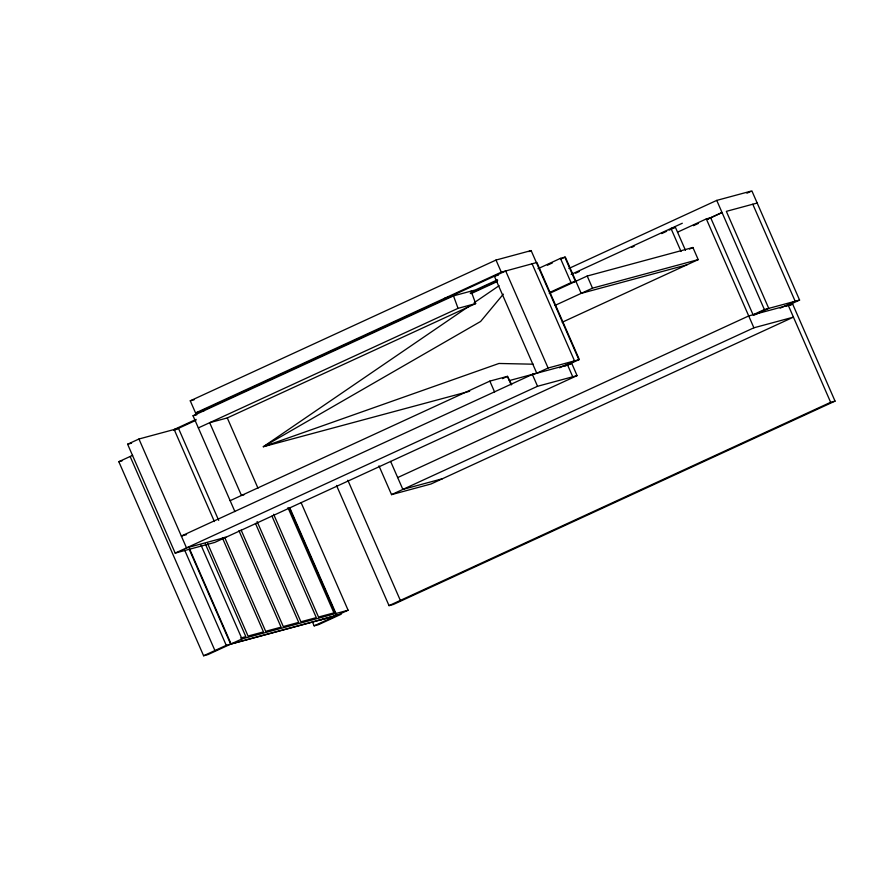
<?xml version="1.0" encoding="UTF-8"?>
<svg xmlns="http://www.w3.org/2000/svg" width="879" height="879" viewBox="0 0 879 879"><rect width="100%" height="100%" fill="white"/><g stroke="black" fill="none" stroke-linecap="round" stroke-linejoin="round"><path stroke-width="1.32" d="M503.326 294.146L480.615 321.461L263.315 446.73L469.672 391.243M469.617 305.826L263.315 446.73L498.964 363.466L533.256 364.203M474.155 302.739L499.085 285.697M204.367 410.559L195.567 412.943L190.26 400.813L495.998 260.052L531.136 250.57L578.876 359.709L548.1 368.015L536.772 373.234L494.383 276.204L498.349 275.127M528.872 251.614L531.136 250.57M577.085 375.608L537.552 386.277L532.366 374.421L571.91 363.752L577.085 375.608L214.729 542.431L175.185 553.1L127.62 444.225L138.948 439.006L178.481 428.337L218.695 520.39M195.567 412.943L501.305 272.171L536.915 262.48L579.316 359.511L565.065 366.071M199.962 411.757L505.7 270.985L548.1 368.015M234.913 511.589L193.05 415.778L453.487 295.871L458.047 308.342L475.66 303.585L471.111 291.114M497.547 279.775L475.517 289.927L444.686 298.245M174.075 429.523L196.116 419.382M470.221 293.179L497.668 280.544M173.954 430.424L195.907 420.316M471.012 293.652L497.151 281.621M301.079 502.59L348.106 610.213L242 638.923L208.015 654.569L203.609 655.756L118.819 461.695L132.641 455.333M537.992 268.71L560.45 258.371L564.845 257.184L575.448 281.445L571.042 282.631L549.847 292.388M547.386 265.227L552.375 262.931M561.11 258.909L565.285 256.987L581.184 293.366L686.884 264.843M198.346 427.908L458.047 308.342M243.977 494.789L241.461 495.459L209.674 422.689L227.287 417.932L475.66 303.585M568.856 268.48L716.748 200.39L751.886 190.908L799.582 300.069L785.76 306.43M746.897 193.204L750.644 191.479M571.185 274.402L682.313 223.244M575.613 273.204L579.36 271.479M631.737 247.362L634.231 246.219M661.678 233.583L666.667 231.287M669.161 230.133L675.391 227.265L685.466 250.306M677.698 232.1L706.32 218.915L710.682 217.739L753.072 314.77L764.389 309.562L799.582 300.069M706.947 219.464L722.055 212.52L707.134 219.387M693.465 225.672L698.442 223.387M549.265 293.498L587.205 276.028L692.916 247.504L698.212 259.624L562.219 322.241M555.056 305.398L592.501 288.158L698.212 259.624M689.51 249.065L692.916 247.504M230.144 500.678L489.845 381.112L507.458 376.355L511.688 384.606M502.491 378.64L507.458 376.355L511.171 384.848M532.806 374.223L181.338 536.036L186.557 534.63M559.527 367.796L574.525 360.884L532.136 263.854M175.185 553.1L537.552 386.277M397.682 477.572L748.71 315.946L792.66 304.09L835.05 401.121L393.429 604.444L389.023 605.631L336.514 485.439M753.753 315.286L768.751 308.386L726.351 211.356L757.182 203.038M780.178 308.155L795.176 301.255L752.787 204.225M790.166 305.233L792.66 304.09M391.54 494.635L753.896 327.801L793.429 317.132L431.073 483.966L391.54 494.635L378.959 465.848M203.609 655.756L226.255 645.329L336.36 615.619L289.345 507.996M312.506 622.09L314.155 625.837L348.106 610.213M389.023 605.631L830.644 402.307L835.05 401.121M318.747 620.365L336.8 615.41M675.391 227.265L670.985 228.452L681.06 251.504M190.26 400.813L194.171 399.758M193.05 415.778L196.819 414.756M127.62 444.225L131.575 443.159M118.819 461.695L122.126 460.805M442.401 478.747L402.857 489.416L390.617 461.398M226.057 537.223L186.513 547.892L138.948 439.006M240.714 638.044L245.845 636.649L205.345 543.936M314.155 625.837L318.55 624.65L341.206 614.223L231.089 643.944L189.545 548.837M509.348 380.574L537.124 373.103M788.254 305.277L830.644 402.307M716.748 200.39L764.389 309.562M706.32 218.915L753.896 327.801M587.205 276.028L592.501 288.158M560.45 258.371L571.042 282.631M567.548 364.928L572.734 376.783M495.998 260.052L501.305 272.171M489.845 381.112L494.613 392.023M347.831 480.231L400.352 600.423M289.784 507.798L336.25 614.168M287.949 507.633L333.932 612.883L318.517 617.036L273.633 514.292M271.974 516.138L316.319 617.629L300.904 621.794L257.107 521.555M227.287 417.932L257.986 488.197M255.459 523.401L298.706 622.387L283.291 626.551L241.132 530.07M238.934 530.663L281.082 627.145L265.667 631.309L224.617 537.333M222.409 537.926L263.469 631.902L248.054 636.055L207.543 543.343M174.174 429.501L214.399 521.555M200.994 545.068L242 638.923M189.106 549.034L230.661 644.142M184.491 549.738L226.255 645.329M130.147 456.487L214.926 650.548"/></g></svg>
